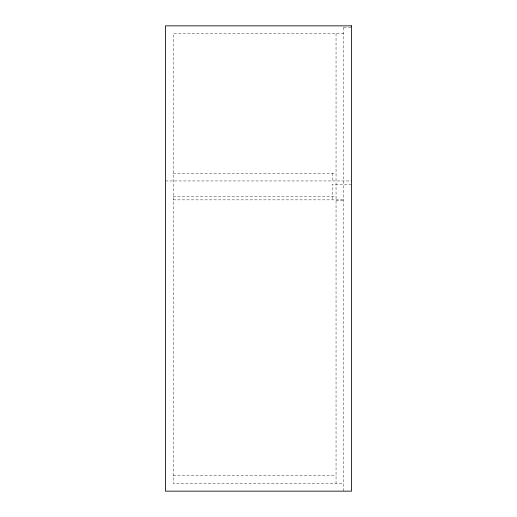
<?xml version="1.0" encoding="UTF-8"?>
<svg xmlns="http://www.w3.org/2000/svg" width="517" height="517" viewBox="0 0 517 517"><rect width="100%" height="100%" fill="white"/><g stroke="black" fill="none" stroke-linecap="round" stroke-linejoin="round"><path stroke-width="0.39" stroke-dasharray="2.58 1.94" d="M343.805 27.543L351.56 27.543M343.805 33.605L173.195 33.605L173.195 483.395L343.805 483.395M173.195 173.195L336.05 173.195M165.44 180.95L351.56 180.95M351.56 184.343L332.173 184.343L332.173 199.853M173.195 196.46L336.05 196.46M173.195 199.853L343.805 199.853M336.05 200.338L343.805 200.338M173.195 475.64L336.05 475.64M343.805 27.401L343.805 491.15M336.05 33.605L336.05 483.395M332.173 173.195L332.173 180.95"/><path stroke-width="0.78" d="M351.56 25.85L165.44 25.85L165.44 491.15L351.56 491.15L351.56 25.85"/></g></svg>
